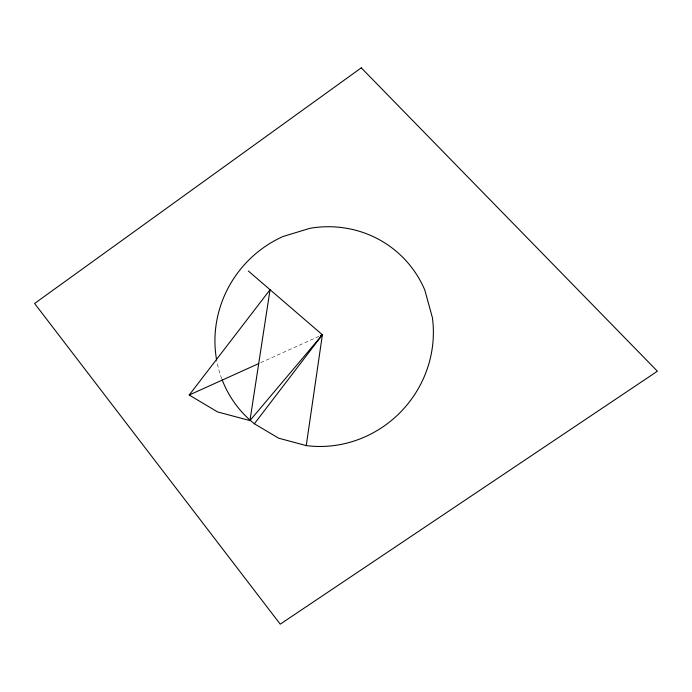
<?xml version="1.0" encoding="UTF-8"?>
<svg xmlns="http://www.w3.org/2000/svg" width="692" height="692" viewBox="0 0 692 692"><rect width="100%" height="100%" fill="white"/><g stroke="black" fill="none" stroke-linecap="round" stroke-linejoin="round"><path stroke-width="0.52" stroke-dasharray="3.46 2.59" d="M260.694 362.686L319.453 336.104M221.769 378.809A111.671 107.381 -49.3 0 1 216.821 361.086"/><path stroke-width="1.04" d="M222.149 379.813A111.671 107.381 -49.3 0 0 254.371 423.772L278.651 438.183L306.245 445.605L322.385 334.772L248.35 271.013M249.95 420.572L270.062 289.706L189.21 395.028L217.565 411.93L249.95 420.572L322.385 334.772L320.431 335.655M254.371 423.772L322.385 334.772M189.21 395.028L258.739 363.577M306.245 445.605A111.671 107.381 -49.3 0 0 432.388 317.619L424.776 289.957A111.671 107.381 -49.3 0 0 310.033 228.282L283.019 236.5A111.671 107.381 -49.3 0 0 216.622 360.022M361.267 67.842L34.6 303.468L280.234 624.158L657.4 371.215L361.267 67.842"/></g></svg>
